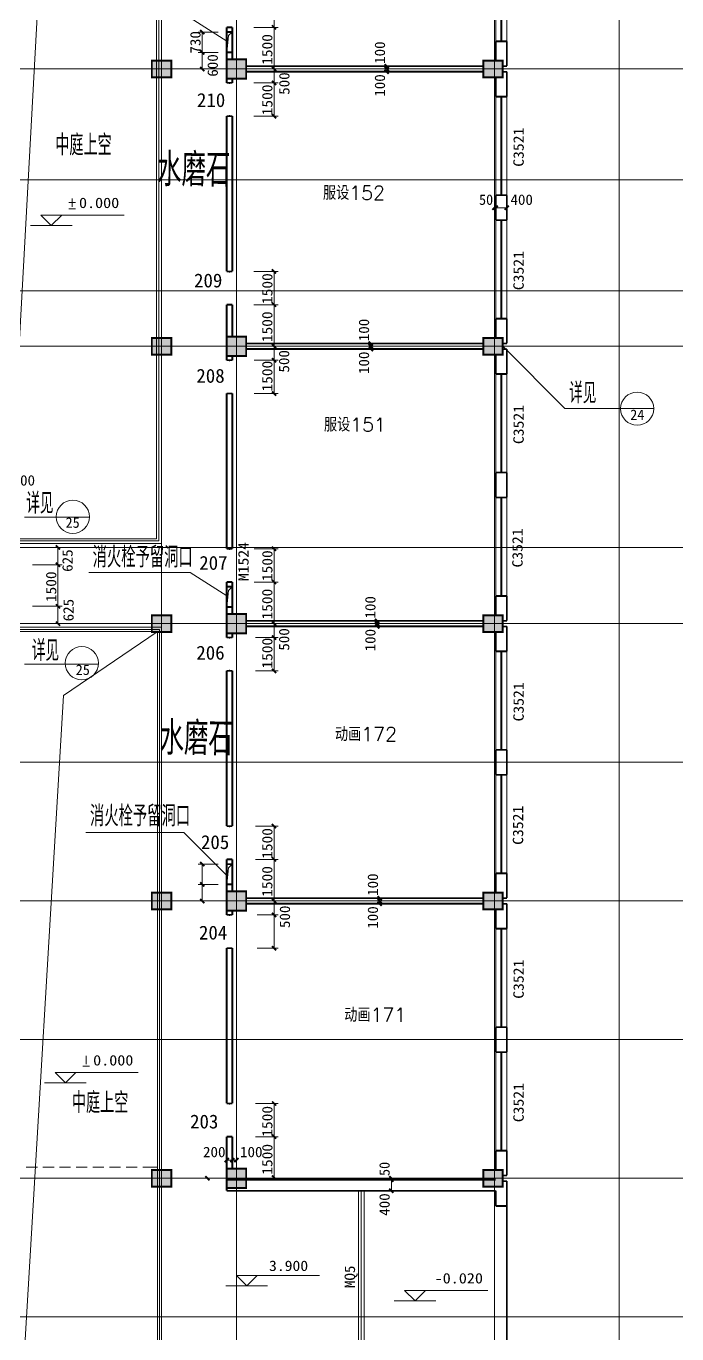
# Model space of a CAD drawing. Extents: x -307567 to 704339, y -10277 to 165507.
# Drawn here: x -40410 to -16951, y 39973 to 87125 of the extents above; entities that cross this region are included whole.
import ezdxf
from ezdxf.enums import TextEntityAlignment as Align

# ---------------------------------------------------------------- set-up
doc = ezdxf.new("R2010")
doc.units = 0
doc.header["$MEASUREMENT"] = 0
doc.layers.add('ziti', color=32, linetype='CONTINUOUS', lineweight=0)
doc.layers.add('我的', color=255, linetype='CONTINUOUS', lineweight=0)
doc.layers.add('中文', color=4, linetype='CONTINUOUS')
doc.styles.add('HZ', font='txt', dxfattribs={"width": 0.7, "height": 5, "bigfont": 'STF:宋体'})
doc.styles.get("Standard").update_dxf_attribs({"font": 'txt', "height": 3})

msp = doc.modelspace()

# ---------------------------------------------------------------- linework, layer by layer
at = {"layer": '我的', "color": 0}
for p, q in [((-32828.29012, 14141.83177), (-32828.29012, 99323.43291)), ((-23528.33662, 14141.83177), (-23528.33662, 99323.43291)), ((-19028.35912, 14141.83177), (-19028.35912, 99323.43291)), ((-35528.27662, 77880.27383), (-35528.27662, 95380.19396)), ((-35528.27662, 14141.83177), (-35528.27662, 94880.19036)), ((-35707.20639, 94580.19186), (-35707.20639, 68638.65744)), ((-35627.22632, 94580.19186), (-35627.22632, 68568.65657)), ((-41028.22471, 68798.43906), (-39807.17368, 91350.86841)), ((-23478.31246, 86580.23033), (-23478.31246, 90130.22021)), ((-23297.07557, 86580.23033), (-23297.07557, 90130.22021)), ((-23259.57576, 86580.23033), (-23259.57576, 90130.22021)), ((-23078.33887, 86580.23033), (-23078.33887, 90130.22021)), ((-31472.51077, 87080.22936), (-31472.51077, 88280.22336)), ((-33178.27616, 86581.7089), (-34498.42337, 87425.61948)), ((-34211.31543, 86910.23052), (-33486.2214, 86910.23052)), ((-34061.31618, 86180.23386), (-34061.31618, 86910.23052)), ((-33110.16127, 86781.54921), (-33178.23954, 86180.23386)), ((-32978.25275, 86910.23052), (-33110.16127, 86781.54921)), ((-33078.26446, 87117.72917), (-33078.26446, 87080.22936)), ((-32201.8162, 87080.22936), (-31322.51152, 87080.22936)), ((-31472.51077, 85580.23686), (-31472.51077, 87080.22936)), ((-34211.31543, 86180.23386), (-33486.2214, 86180.23386)), ((-34211.31543, 86180.23386), (-33486.2214, 86180.23386)), ((-34061.31618, 85580.23686), (-34061.31618, 86180.23386)), ((-5920.96616, 85580.23686), (-79811.30716, 85580.24144)), ((-5920.96616, 85580.23686), (-79811.30716, 85580.24144)), ((-34211.31543, 85580.23686), (-33486.2214, 85580.23686)), ((-32201.8162, 85580.23686), (-31322.51152, 85580.23686)), ((-32201.8162, 85580.23686), (-31322.51152, 85580.23686)), ((-31472.51077, 85080.23783), (-31472.51077, 85580.23686)), ((-27561.58061, 85680.23941), (-26206.05761, 85680.23941)), ((-27561.58061, 85580.23686), (-26206.05761, 85580.23686)), ((-27561.58061, 85480.23889), (-26206.05761, 85480.23889)), ((-27411.58136, 85580.23686), (-27411.58136, 85680.23941)), ((-27411.58136, 85480.23889), (-27411.58136, 85580.23686)), ((-19397.05845, 85580.23686), (-21051.51795, 85580.23686)), ((-33078.26446, 85042.73802), (-33078.26446, 85080.23783)), ((-32201.8162, 85080.23783), (-31322.51152, 85080.23783)), ((-31472.51077, 83880.24383), (-31472.51077, 85080.23783)), ((-23478.31246, 81030.25808), (-23478.31246, 84580.24339)), ((-23297.07557, 81030.25808), (-23297.07557, 84580.24339)), ((-23259.57576, 81030.25808), (-23259.57576, 84580.24339)), ((-23078.33887, 81030.25808), (-23078.33887, 84580.24339)), ((-33078.26446, 83917.74365), (-33078.26446, 83880.24383)), ((-32201.8162, 83880.24383), (-31322.51152, 83880.24383)), ((-5920.96616, 81580.25839), (-79811.30716, 81580.24465)), ((-5920.96616, 81580.25839), (-79811.30716, 81580.24465)), ((-32201.8162, 81580.25839), (-31322.51152, 81580.25839)), ((-38873.52357, 80761.36447), (-38633.51012, 80761.36447)), ((-38753.51684, 80611.36522), (-38753.51684, 80911.36372)), ((-23528.33662, 80726.10311), (-23528.33662, 80291.89813)), ((-23478.31246, 80726.10311), (-23478.31246, 80291.89813)), ((-23078.33887, 80726.10311), (-23078.33887, 80291.89813)), ((-39503.51309, 79936.36859), (-39878.51122, 80311.36672)), ((-39878.51122, 80311.36672), (-36878.52622, 80311.36672)), ((-39128.51497, 80311.36672), (-39503.51309, 79936.36859)), ((-38873.52357, 80536.36559), (-38633.51012, 80536.36559)), ((-23528.33662, 80576.10386), (-23478.31246, 80576.10386)), ((-23478.31246, 80576.10386), (-23078.33887, 80576.10386)), ((-40253.50934, 79936.36859), (-38753.51684, 79936.36859)), ((-23478.31246, 76580.28186), (-23478.31246, 80130.26258)), ((-23297.07557, 76580.28186), (-23297.07557, 80130.26258)), ((-23259.57576, 76580.28186), (-23259.57576, 80130.26258)), ((-23078.33887, 76580.28186), (-23078.33887, 80130.26258)), ((-33078.26446, 78242.77507), (-33078.26446, 78280.27489)), ((-33078.26446, 78242.77507), (-33078.26446, 78280.27489)), ((-32201.8162, 78280.27489), (-31322.51152, 78280.27489)), ((-31472.51077, 77080.28089), (-31472.51077, 78280.27489)), ((-5920.96616, 77580.27533), (-79811.30716, 77580.26618)), ((-5920.96616, 77580.27533), (-79811.30716, 77580.26618)), ((-40179.49848, 77580.27533), (-39112.07218, 77580.27533)), ((-33078.26446, 77117.7807), (-33078.26446, 77080.28089)), ((-32201.8162, 77080.28089), (-31322.51152, 77080.28089)), ((-31472.51077, 75580.28839), (-31472.51077, 77080.28089)), ((-5920.96616, 75580.28839), (-79811.30716, 75580.27465)), ((-5920.96616, 75580.28839), (-79811.30716, 75580.27465)), ((-40179.49848, 75580.28839), (-39112.07218, 75580.28839)), ((-32201.8162, 75580.28839), (-31322.51152, 75580.28839)), ((-32184.8241, 75580.28839), (-31322.51152, 75580.28839)), ((-31472.51077, 75080.28936), (-31472.51077, 75580.28839)), ((-28134.84435, 75680.28636), (-26491.88381, 75680.28636)), ((-28134.84435, 75580.28381), (-26491.88381, 75580.28381)), ((-28134.84435, 75480.28583), (-26491.88381, 75480.28583)), ((-27984.8451, 75580.28381), (-27984.8451, 75680.28636)), ((-27984.8451, 75480.28583), (-27984.8451, 75580.28381)), ((-23228.33812, 75580.28839), (-20983.25657, 73335.2343)), ((-33078.26446, 75042.78955), (-33078.26446, 75080.28936)), ((-32184.8241, 75080.28936), (-31322.51152, 75080.28936)), ((-31472.51077, 73880.29536), (-31472.51077, 75080.28936)), ((-23478.31246, 71030.30961), (-23478.31246, 74580.29033)), ((-23297.07557, 71030.30961), (-23297.07557, 74580.29033)), ((-23259.57576, 71030.30961), (-23259.57576, 74580.29033)), ((-23078.33887, 71030.30961), (-23078.33887, 74580.29033)), ((-32184.8241, 73880.29536), (-31322.51152, 73880.29536)), ((-20983.25657, 73335.2343), (-17787.42294, 73335.2343)), ((-23478.31246, 66580.33339), (-23478.31246, 70130.31411)), ((-23297.07557, 66580.33339), (-23297.07557, 70130.31411)), ((-23259.57576, 66580.33339), (-23259.57576, 70130.31411)), ((-23078.33887, 66580.33339), (-23078.33887, 70130.31411)), ((-40469.7192, 69416.71447), (-38127.55562, 69416.71447)), ((-35707.20639, 68638.65744), (-41028.22471, 68638.65744)), ((-35627.22632, 68568.65657), (-41028.22471, 68568.65657)), ((-41028.22471, 68470.54), (-35528.27662, 68470.54)), ((-5920.96616, 68330.32311), (-79811.30716, 68330.30938)), ((-5920.96616, 68330.32311), (-79811.30716, 68330.30938)), ((-40179.49848, 68330.32311), (-39112.07218, 68330.32311)), ((-39262.07143, 67705.32776), (-39262.07143, 68330.32311)), ((-33078.26446, 68242.82202), (-33078.26446, 68280.32183)), ((-32184.8241, 68280.32183), (-31322.51152, 68280.32183)), ((-31472.51077, 68280.32183), (-31472.51077, 68330.32311)), ((-31472.51077, 67080.32783), (-31472.51077, 68280.32183)), ((-40179.49848, 67705.32776), (-39112.07218, 67705.32776)), ((-39262.07143, 66205.33526), (-39262.07143, 67705.32776)), ((-37418.39168, 67425.71795), (-38148.39292, 67425.71795)), ((-34498.42337, 67425.71795), (-37418.39168, 67425.71795)), ((-34498.42337, 67425.71795), (-37418.39168, 67425.71795)), ((-33178.27616, 66581.80738), (-34498.42337, 67425.71795)), ((-34498.42337, 67425.71795), (-34498.42337, 67425.71795)), ((-33078.26446, 67117.82765), (-33078.26446, 67080.32783)), ((-32184.8241, 67080.32783), (-31322.51152, 67080.32783)), ((-31472.51077, 65580.33533), (-31472.51077, 67080.32783)), ((-33110.16127, 66781.64769), (-33178.23954, 66180.33233)), ((-32978.25275, 66910.32899), (-33110.16127, 66781.64769)), ((-40179.49848, 66205.33526), (-39112.07218, 66205.33526)), ((-39262.07143, 65580.33533), (-39262.07143, 66205.33526)), ((-5920.96616, 65580.33533), (-79811.30716, 65580.32618)), ((-5920.96616, 65580.33533), (-79811.30716, 65580.32618)), ((-5920.96616, 65580.33533), (-79811.30716, 65580.32618)), ((-5920.96616, 65580.33533), (-79811.30716, 65580.32618)), ((-45269.21913, 65580.33533), (-5416.98919, 65580.33533)), ((-40179.49848, 65580.33533), (-39112.07218, 65580.33533)), ((-32184.8241, 65580.33533), (-31322.51152, 65580.33533)), ((-32142.85654, 65580.33533), (-31322.51152, 65580.33533)), ((-31472.51077, 65080.34089), (-31472.51077, 65580.33533)), ((-27905.158, 65680.33789), (-26721.57017, 65680.33789)), ((-27905.158, 65580.33533), (-26721.57017, 65580.33533)), ((-27755.15875, 65580.33533), (-27755.15875, 65680.33789)), ((-27755.15875, 65480.33736), (-27755.15875, 65580.33533)), ((-41028.22471, 65448.99902), (-35528.27662, 65448.99902)), ((-41028.22471, 65373.14795), (-35608.25669, 65373.14795)), ((-35676.73779, 65298.99977), (-41028.22471, 65298.99977)), ((-39063.54947, 62994.76629), (-35685.60005, 65283.04678)), ((-35676.73779, 29880.51498), (-35676.73779, 65298.99977)), ((-35608.25669, 65373.14795), (-35608.25669, 29880.51498)), ((-35528.27662, 65280.33683), (-35528.27662, 29880.51498)), ((-33078.26446, 65042.84107), (-33078.26446, 65080.34089)), ((-32142.85654, 65080.34089), (-31322.51152, 65080.34089)), ((-31472.51077, 63880.34689), (-31472.51077, 65080.34089)), ((-27905.158, 65480.33736), (-26721.57017, 65480.33736)), ((-23478.31246, 61030.36114), (-23478.31246, 64580.34186)), ((-23297.07557, 61030.36114), (-23297.07557, 64580.34186)), ((-23259.57576, 61030.36114), (-23259.57576, 64580.34186)), ((-23078.33887, 61030.36114), (-23078.33887, 64580.34186)), ((-40469.68258, 64116.50598), (-37802.87462, 64116.50598)), ((-33078.26446, 63917.8467), (-33078.26446, 63880.34689)), ((-32142.85654, 63880.34689), (-31322.51152, 63880.34689)), ((-41028.22471, 29880.51498), (-39063.54947, 62994.76171)), ((-5920.96616, 60580.36339), (-79811.30716, 60580.34965)), ((-5920.96616, 60580.36339), (-79811.30716, 60580.34965)), ((-32142.85654, 60580.36339), (-31322.51152, 60580.36339)), ((-23478.31246, 56580.38491), (-23478.31246, 60130.36564)), ((-23297.07557, 56580.38491), (-23297.07557, 60130.36564)), ((-23259.57576, 56580.38491), (-23259.57576, 60130.36564)), ((-23078.33887, 56580.38491), (-23078.33887, 60130.36564)), ((-37646.7963, 58053.93711), (-38254.11748, 58055.50724)), ((-34726.82799, 58053.93711), (-37646.7963, 58053.93711)), ((-33178.27616, 56505.38529), (-34726.82799, 58053.93711)), ((-33078.26446, 58242.87355), (-33078.26446, 58280.37336)), ((-32142.85654, 58280.37336), (-31322.51152, 58280.37336)), ((-31472.51077, 57080.37936), (-31472.51077, 58280.37336)), ((-33078.26446, 57117.87917), (-33078.26446, 57080.37936)), ((-32142.85654, 57080.37936), (-31322.51152, 57080.37936)), ((-31472.51077, 55580.38686), (-31472.51077, 57080.37936)), ((-34211.31543, 56910.38509), (-33486.2214, 56910.38509)), ((-34061.31618, 56180.38386), (-34061.31618, 56910.38509)), ((-33110.16127, 56781.69921), (-33178.23954, 56180.38386)), ((-32978.25275, 56910.38509), (-33110.16127, 56781.69921)), ((-34211.31543, 56180.38386), (-33486.2214, 56180.38386)), ((-34211.31543, 56180.38386), (-33486.2214, 56180.38386)), ((-34061.31618, 55580.38686), (-34061.31618, 56180.38386)), ((-27815.29028, 55680.38941), (-26746.58225, 55680.38941)), ((-27665.29103, 55580.38686), (-27665.29103, 55680.38941)), ((-5920.96616, 55580.38686), (-79811.30716, 55580.39144)), ((-5920.96616, 55580.38686), (-79811.30716, 55580.39144)), ((-34211.31543, 55580.38686), (-33486.2214, 55580.38686)), ((-32142.85654, 55580.38686), (-31322.51152, 55580.38686)), ((-32075.95013, 55580.38686), (-31322.51152, 55580.38686)), ((-31472.51077, 55080.39241), (-31472.51077, 55580.38686)), ((-27815.29028, 55580.38686), (-26746.58225, 55580.38686)), ((-27815.29028, 55480.38889), (-26746.58225, 55480.38889)), ((-27665.29103, 55480.38889), (-27665.29103, 55580.38686)), ((-24211.38985, 55580.38686), (-23486.25919, 55580.38686)), ((-33078.26446, 55042.8926), (-33078.26446, 55080.39241)), ((-32075.95013, 55080.39241), (-31322.51152, 55080.39241)), ((-31472.51077, 53880.39841), (-31472.51077, 55080.39241)), ((-23478.31246, 51030.41037), (-23478.31246, 54580.39339)), ((-23297.07557, 51030.41037), (-23297.07557, 54580.39339)), ((-23259.57576, 51030.41037), (-23259.57576, 54580.39339)), ((-23078.33887, 51030.41037), (-23078.33887, 54580.39339)), ((-32075.95013, 53880.39841), (-31322.51152, 53880.39841)), ((-5920.96616, 50580.41262), (-79811.30716, 50580.41262)), ((-5920.96616, 50580.41262), (-79811.30716, 50580.41262)), ((-38243.90025, 49694.0401), (-38243.90025, 49994.04318)), ((-23478.31246, 46580.43415), (-23478.31246, 50130.41487)), ((-23297.07557, 46580.43415), (-23297.07557, 50130.41487)), ((-23259.57576, 46580.43415), (-23259.57576, 50130.41487)), ((-23078.33887, 46580.43415), (-23078.33887, 50130.41487)), ((-38363.87035, 49619.04048), (-38123.89353, 49619.04048)), ((-38993.8965, 49019.04576), (-39368.89463, 49394.04389)), ((-39368.89463, 49394.04389), (-36368.90963, 49394.04389)), ((-38618.89838, 49394.04389), (-38993.8965, 49019.04576)), ((-39743.89275, 49019.04576), (-38243.90025, 49019.04576)), ((-33078.26446, 48242.92507), (-33078.26446, 48280.42488)), ((-32140.84239, 48280.42488), (-31320.53399, 48280.42488)), ((-31472.51077, 45580.43838), (-31472.51077, 48280.42488)), ((-31470.53324, 45580.43838), (-31470.53324, 48280.42488)), ((-33178.27616, 46087.12759), (-33178.27616, 46815.32525)), ((-33078.26446, 47117.9307), (-33078.26446, 47080.43088)), ((-32978.28937, 46087.12759), (-32978.28937, 46815.32525)), ((-32828.29012, 46087.12759), (-32828.29012, 46815.32525)), ((-32140.84239, 47080.43088), (-31320.53399, 47080.43088)), ((-33178.27616, 46237.12684), (-32978.28937, 46237.12684)), ((-32978.28937, 46237.12684), (-32828.29012, 46237.12684)), ((-40403.54521, 45980.43715), (-40005.32943, 45980.43715)), ((-39803.54821, 45980.43715), (-39405.33243, 45980.43715)), ((-39203.55121, 45980.43715), (-38805.33543, 45980.43715)), ((-38603.55421, 45980.43715), (-38205.33843, 45980.43715)), ((-38003.55721, 45980.43715), (-37605.34143, 45980.43715)), ((-37403.56021, 45980.43715), (-37005.34443, 45980.43715)), ((-36803.56321, 45980.43715), (-36405.34743, 45980.43715)), ((-36203.56621, 45980.43715), (-35676.73779, 45980.43715)), ((-5920.96616, 45580.43838), (-79811.30716, 45580.43838)), ((-34027.69819, 45580.43838), (-30866.6178, 45580.43838)), ((-27394.00333, 45580.43838), (-24964.09604, 45580.43838)), ((-27394.00333, 45530.4394), (-24964.09604, 45530.4394)), ((-27244.00408, 45530.4394), (-27244.00408, 45580.43838)), ((-27244.00408, 45130.44063), (-27244.00408, 45530.4394)), ((-28428.28771, 45130.44063), (-28428.28771, 38580.47033)), ((-28337.06502, 38480.47236), (-28328.31262, 45130.44063)), ((-28228.30091, 45130.44063), (-28228.30091, 36030.48308)), ((-27394.00333, 45130.44063), (-24964.09604, 45130.44063)), ((-32457.21043, 41703.68699), (-32832.20856, 42078.68511)), ((-32832.20856, 42078.68511), (-29832.22356, 42078.68511)), ((-32082.21231, 42078.68511), (-32457.21043, 41703.68699)), ((-33207.20668, 41703.68699), (-31707.21418, 41703.68699)), ((-26390.37065, 41159.633), (-26765.36878, 41534.63113)), ((-26765.36878, 41534.63113), (-23765.38378, 41534.63113)), ((-26015.37253, 41534.63113), (-26390.37065, 41159.633)), ((-27140.3669, 41159.633), (-25640.3744, 41159.633)), ((-5920.96616, 40580.46186), (-79811.30716, 40580.46186))]:
    msp.add_line(p, q, dxfattribs=at)
at = {"layer": '我的', "color": 0, "const_width": 67.49966}
for points in [[(-34136.31581, 86985.23014), (-33986.31656, 86835.23089)], [(-33178.27616, 85930.23664), (-33178.27616, 87080.22936)], [(-32978.28937, 87080.22936), (-33178.27616, 87080.22936)], [(-32978.25275, 86910.23052), (-33178.23954, 86910.23052)], [(-32978.28937, 85930.23664), (-32978.28937, 87080.22936)], [(-31547.51039, 87155.22898), (-31397.51114, 87005.22973)], [(-34136.31581, 86255.23348), (-33986.31656, 86105.23423)], [(-34136.31581, 86255.23348), (-33986.31656, 86105.23423)], [(-23478.31246, 85880.23536), (-23478.31246, 86580.23033)], [(-23078.33887, 86580.23033), (-23478.31246, 86580.23033)], [(-23078.33887, 85682.27187), (-23078.33887, 86580.23033)], [(-35878.26266, 85880.23536), (-35878.26266, 85280.23836), (-35178.25396, 85280.23836), (-35178.25396, 85880.23536), (-35878.26266, 85880.23536), (-35878.26266, 85280.23836)], [(-33178.27616, 85930.23664), (-33178.27616, 85230.23708), (-32478.26746, 85230.23708), (-32478.26746, 85930.23664), (-33178.27616, 85930.23664), (-33178.27616, 85230.23708)], [(-32978.25275, 86180.23386), (-33178.23954, 86180.23386)], [(-23928.31021, 85880.23536), (-23928.31021, 85280.23836), (-23228.33812, 85280.23836), (-23228.33812, 85880.23536), (-23928.31021, 85880.23536), (-23928.31021, 85280.23836)], [(-34136.31581, 85655.23648), (-33986.31656, 85505.23723)], [(-32478.26746, 85680.23941), (-23928.31021, 85680.23941)], [(-32478.26746, 85480.23889), (-23928.31021, 85480.23889)], [(-31547.51039, 85655.23648), (-31397.51114, 85505.23723)], [(-31547.51039, 85655.23648), (-31397.51114, 85505.23723)], [(-27486.58099, 85755.23904), (-27336.58174, 85605.23979)], [(-27486.58099, 85655.23648), (-27336.58174, 85505.23723)], [(-27486.58099, 85555.23851), (-27336.58174, 85405.23926)], [(-23228.33812, 85682.27187), (-23078.33887, 85682.27187)], [(-23228.33812, 85477.93177), (-23078.33887, 85477.93177)], [(-23078.33887, 85477.93177), (-23078.33887, 84580.24339)], [(-33178.27616, 85230.23708), (-33178.27616, 85080.23783)], [(-32978.28937, 85080.23783), (-33178.27616, 85080.23783)], [(-32978.28937, 85230.23708), (-32978.28937, 85080.23783)], [(-31547.51039, 85155.23746), (-31397.51114, 85005.23821)], [(-23478.31246, 85280.23836), (-23478.31246, 84580.24339)], [(-23078.33887, 84580.24339), (-23478.31246, 84580.24339)], [(-31547.51039, 83955.24346), (-31397.51114, 83805.24421)], [(-32978.28937, 83880.24383), (-33178.27616, 83880.24383)], [(-33178.27616, 83880.24383), (-33178.27616, 78280.27489)], [(-32978.28937, 83880.24383), (-32978.28937, 78280.27489)], [(-23603.33625, 80501.10424), (-23453.337, 80651.10349)], [(-23553.31208, 80501.10424), (-23403.31283, 80651.10349)], [(-23478.31246, 80130.26258), (-23478.31246, 81030.25808)], [(-23078.33887, 81030.25808), (-23478.31246, 81030.25808)], [(-23153.3385, 80501.10424), (-23003.33925, 80651.10349)], [(-23078.33887, 80130.26258), (-23078.33887, 81030.25808)], [(-23078.33887, 80130.26258), (-23478.31246, 80130.26258)], [(-32978.28937, 78280.27489), (-33178.27616, 78280.27489)], [(-31547.51039, 78355.27451), (-31397.51114, 78205.27526)], [(-33178.27616, 75930.28358), (-33178.27616, 77080.28089)], [(-32978.28937, 77080.28089), (-33178.27616, 77080.28089)], [(-32978.28937, 75930.28358), (-32978.28937, 77080.28089)], [(-31547.51039, 77155.28051), (-31397.51114, 77005.28126)], [(-23478.31246, 75880.28689), (-23478.31246, 76580.28186)], [(-23078.33887, 76580.28186), (-23478.31246, 76580.28186)], [(-23078.33887, 75682.3234), (-23078.33887, 76580.28186)], [(-33178.27616, 75930.28358), (-33178.27616, 75230.28861), (-32478.26746, 75230.28861), (-32478.26746, 75930.28358), (-33178.27616, 75930.28358), (-33178.27616, 75230.28861)], [(-35878.26266, 75880.28689), (-35878.26266, 75280.28989), (-35178.25396, 75280.28989), (-35178.25396, 75880.28689), (-35878.26266, 75880.28689), (-35878.26266, 75280.28989)], [(-32478.26746, 75680.28636), (-23928.31021, 75680.28636)], [(-32478.26746, 75480.28583), (-23928.31021, 75480.28583)], [(-31547.51039, 75655.28801), (-31397.51114, 75505.28876)], [(-31547.51039, 75655.28801), (-31397.51114, 75505.28876)], [(-28059.84473, 75755.28598), (-27909.84548, 75605.28673)], [(-28059.84473, 75655.28343), (-27909.84548, 75505.28418)], [(-28059.84473, 75555.28546), (-27909.84548, 75405.28621)], [(-23928.31021, 75880.28689), (-23928.31021, 75280.28989), (-23228.33812, 75280.28989), (-23228.33812, 75880.28689), (-23928.31021, 75880.28689), (-23928.31021, 75280.28989)], [(-23228.33812, 75682.3234), (-23078.33887, 75682.3234)], [(-23228.33812, 75477.98329), (-23078.33887, 75477.98329)], [(-23078.33887, 75477.98329), (-23078.33887, 74580.29033)], [(-33178.27616, 75230.28861), (-33178.27616, 75080.28936)], [(-32978.28937, 75080.28936), (-33178.27616, 75080.28936)], [(-32978.28937, 75230.28861), (-32978.28937, 75080.28936)], [(-31547.51039, 75155.28898), (-31397.51114, 75005.28973)], [(-23478.31246, 75280.28989), (-23478.31246, 74580.29033)], [(-23078.33887, 74580.29033), (-23478.31246, 74580.29033)], [(-32978.28937, 73880.29536), (-33178.27616, 73880.29536)], [(-33178.27616, 73880.29536), (-33178.27616, 68280.32183)], [(-32978.28937, 73880.29536), (-32978.28937, 68280.32183)], [(-31547.51039, 73955.29498), (-31397.51114, 73805.29573)], [(-23478.31246, 70130.31411), (-23478.31246, 71030.30961)], [(-23078.33887, 71030.30961), (-23478.31246, 71030.30961)], [(-23078.33887, 70130.31411), (-23078.33887, 71030.30961)], [(-23078.33887, 70130.31411), (-23478.31246, 70130.31411)], [(-39337.07105, 68405.32273), (-39187.0718, 68255.32348)], [(-31547.51039, 68355.32146), (-31397.51114, 68205.32221)], [(-32978.28937, 68280.32183), (-33178.27616, 68280.32183)], [(-39337.07105, 67780.32739), (-39187.0718, 67630.32814)], [(-33178.27616, 65930.33511), (-33178.27616, 67080.32783)], [(-32978.28937, 67080.32783), (-33178.27616, 67080.32783)], [(-32978.28937, 65930.33511), (-32978.28937, 67080.32783)], [(-31547.51039, 67155.32746), (-31397.51114, 67005.32821)], [(-32978.25275, 66910.32899), (-33178.23954, 66910.32899)], [(-23478.31246, 65880.33383), (-23478.31246, 66580.33339)], [(-23078.33887, 66580.33339), (-23478.31246, 66580.33339)], [(-23078.33887, 65682.37035), (-23078.33887, 66580.33339)], [(-39337.07105, 66280.33489), (-39187.0718, 66130.33564)], [(-32978.25275, 66180.33233), (-33178.23954, 66180.33233)], [(-39337.07105, 65655.33496), (-39187.0718, 65505.33571)], [(-35878.26266, 65880.33383), (-35878.26266, 65280.33683), (-35178.25396, 65280.33683), (-35178.25396, 65880.33383), (-35878.26266, 65880.33383), (-35878.26266, 65280.33683)], [(-33178.27616, 65930.33511), (-33178.27616, 65230.34014), (-32478.26746, 65230.34014), (-32478.26746, 65930.33511), (-33178.27616, 65930.33511), (-33178.27616, 65230.34014)], [(-32478.26746, 65680.33789), (-23928.31021, 65680.33789)], [(-31547.51039, 65655.33496), (-31397.51114, 65505.33571)], [(-31547.51039, 65655.33496), (-31397.51114, 65505.33571)], [(-27830.15837, 65755.33751), (-27680.15912, 65605.33826)], [(-27830.15837, 65655.33496), (-27680.15912, 65505.33571)], [(-27830.15837, 65555.33698), (-27680.15912, 65405.33773)], [(-23928.31021, 65880.33383), (-23928.31021, 65280.33683), (-23228.33812, 65280.33683), (-23228.33812, 65880.33383), (-23928.31021, 65880.33383), (-23928.31021, 65280.33683)], [(-23228.33812, 65682.37035), (-23078.33887, 65682.37035)], [(-33178.27616, 65230.34014), (-33178.27616, 65080.34089)], [(-32978.28937, 65080.34089), (-33178.27616, 65080.34089)], [(-32978.28937, 65230.34014), (-32978.28937, 65080.34089)], [(-32478.26746, 65480.33736), (-23928.31021, 65480.33736)], [(-31547.51039, 65155.34051), (-31397.51114, 65005.34126)], [(-23478.31246, 65280.33683), (-23478.31246, 64580.34186)], [(-23228.33812, 65478.03024), (-23078.33887, 65478.03024)], [(-23078.33887, 65478.03024), (-23078.33887, 64580.34186)], [(-23078.33887, 64580.34186), (-23478.31246, 64580.34186)], [(-32978.28937, 63880.34689), (-33178.27616, 63880.34689)], [(-33178.27616, 63880.34689), (-33178.27616, 58280.37336)], [(-32978.28937, 63880.34689), (-32978.28937, 58280.37336)], [(-31547.51039, 63955.34651), (-31397.51114, 63805.34726)], [(-23478.31246, 60580.36339), (-23478.31246, 61030.36114)], [(-23078.33887, 61030.36114), (-23478.31246, 61030.36114)], [(-23078.33887, 60580.36339), (-23078.33887, 61030.36114)], [(-23478.31246, 60580.36339), (-23478.31246, 60130.36564)], [(-23078.33887, 60580.36339), (-23078.33887, 60130.36564)], [(-23078.33887, 60130.36564), (-23478.31246, 60130.36564)], [(-32978.28937, 58280.37336), (-33178.27616, 58280.37336)], [(-31547.51039, 58355.37298), (-31397.51114, 58205.37373)], [(-33178.27616, 55930.38664), (-33178.27616, 57080.37936)], [(-32978.28937, 57080.37936), (-33178.27616, 57080.37936)], [(-32978.28937, 55930.38664), (-32978.28937, 57080.37936)], [(-31547.51039, 57155.37898), (-31397.51114, 57005.37973)], [(-34136.31581, 56985.38472), (-33986.31656, 56835.38547)], [(-32978.25275, 56910.38509), (-33178.23954, 56910.38509)], [(-23478.31246, 55880.38536), (-23478.31246, 56580.38491)], [(-23078.33887, 56580.38491), (-23478.31246, 56580.38491)], [(-23078.33887, 55682.42187), (-23078.33887, 56580.38491)], [(-34136.31581, 56255.38348), (-33986.31656, 56105.38423)], [(-32978.25275, 56180.38386), (-33178.23954, 56180.38386)], [(-35878.26266, 55880.38536), (-35878.26266, 55280.38836), (-35178.25396, 55280.38836), (-35178.25396, 55880.38536), (-35878.26266, 55880.38536), (-35878.26266, 55280.38836)], [(-34136.31581, 55655.38648), (-33986.31656, 55505.38723)], [(-33178.27616, 55930.38664), (-33178.27616, 55230.39166), (-32478.26746, 55230.39166), (-32478.26746, 55930.38664), (-33178.27616, 55930.38664), (-33178.27616, 55230.39166)], [(-32478.26746, 55680.38941), (-23928.31021, 55680.38941)], [(-31547.51039, 55655.38648), (-31397.51114, 55505.38723)], [(-31547.51039, 55655.38648), (-31397.51114, 55505.38723)], [(-27740.29066, 55755.38904), (-27590.29141, 55605.38979)], [(-27740.29066, 55655.38648), (-27590.29141, 55505.38723)], [(-23928.31021, 55880.38536), (-23928.31021, 55280.38836), (-23228.33812, 55280.38836), (-23228.33812, 55880.38536), (-23928.31021, 55880.38536), (-23928.31021, 55280.38836)], [(-23228.33812, 55682.42187), (-23078.33887, 55682.42187)], [(-33178.27616, 55230.39166), (-33178.27616, 55080.39241)], [(-32978.28937, 55230.39166), (-32978.28937, 55080.39241)], [(-32478.26746, 55480.38889), (-23928.31021, 55480.38889)], [(-31547.51039, 55155.39204), (-31397.51114, 55005.39279)], [(-27740.29066, 55555.38851), (-27590.29141, 55405.38926)], [(-23478.31246, 55280.38836), (-23478.31246, 54580.39339)], [(-23228.33812, 55478.08635), (-23078.33887, 55478.08635)], [(-23078.33887, 55478.08635), (-23078.33887, 54580.39339)], [(-32978.28937, 55080.39241), (-33178.27616, 55080.39241)], [(-23078.33887, 54580.39339), (-23478.31246, 54580.39339)], [(-32978.28937, 53880.39841), (-33178.27616, 53880.39841)], [(-33178.27616, 53880.39841), (-33178.27616, 48280.42488)], [(-32978.28937, 53880.39841), (-32978.28937, 48280.42488)], [(-31547.51039, 53955.39804), (-31397.51114, 53805.39879)], [(-23478.31246, 50130.41487), (-23478.31246, 51030.41037)], [(-23078.33887, 51030.41037), (-23478.31246, 51030.41037)], [(-23078.33887, 50580.41262), (-23078.33887, 51030.41037)], [(-23478.31246, 50480.41465), (-23478.31246, 50130.41487)], [(-23078.33887, 50580.41262), (-23078.33887, 50130.41487)], [(-23078.33887, 50130.41487), (-23478.31246, 50130.41487)], [(-32978.28937, 48280.42488), (-33178.27616, 48280.42488)], [(-31545.53286, 48355.42451), (-31395.53361, 48205.42526)], [(-31545.53286, 47155.43051), (-31395.53361, 47005.43126)], [(-32978.28937, 47080.43088), (-33178.27616, 47080.43088)], [(-33178.27616, 45130.44063), (-33178.27616, 47080.43088)], [(-32978.28937, 45930.43587), (-32978.28937, 47080.43088)], [(-33253.27579, 46162.12722), (-33103.27654, 46312.12647)], [(-33053.289, 46162.12722), (-32903.28975, 46312.12647)], [(-32903.28975, 46162.12722), (-32753.2905, 46312.12647)], [(-23478.31246, 45880.43688), (-23478.31246, 46580.43415)], [(-23078.33887, 46580.43415), (-23478.31246, 46580.43415)], [(-23078.33887, 45682.4734), (-23078.33887, 46580.43415)], [(-35878.26266, 45880.43688), (-35878.26266, 45280.43988), (-35178.25396, 45280.43988), (-35178.25396, 45880.43688), (-35878.26266, 45880.43688), (-35878.26266, 45280.43988)], [(-33178.27616, 45930.43587), (-33178.27616, 45230.4409), (-32478.26746, 45230.4409), (-32478.26746, 45930.43587), (-33178.27616, 45930.43587), (-33178.27616, 45230.4409)], [(-23928.31021, 45880.43688), (-23928.31021, 45280.43988), (-23228.33812, 45280.43988), (-23228.33812, 45880.43688), (-23928.31021, 45880.43688), (-23928.31021, 45280.43988)], [(-33952.69856, 45655.43801), (-33802.69931, 45505.43876)], [(-33178.27616, 45530.4394), (-23478.31246, 45530.4394)], [(-31545.53286, 45685.4374), (-31395.53361, 45535.43815)], [(-28228.30091, 45530.4394), (-23928.31021, 45530.4394)], [(-27319.0037, 45655.43801), (-27169.00445, 45505.43876)], [(-27319.0037, 45605.43902), (-27169.00445, 45455.43977)], [(-23228.33812, 45682.4734), (-23078.33887, 45682.4734)], [(-23228.33812, 45478.13558), (-23078.33887, 45478.13558)], [(-23078.33887, 44580.44262), (-23078.33887, 45478.13558)], [(-33178.27616, 45130.44063), (-23478.31246, 45130.44063)], [(-28428.28771, 45130.44063), (-28428.28771, 45130.44063)], [(-27319.0037, 45205.44026), (-27169.00445, 45055.44101)], [(-23478.31246, 44580.44262), (-23478.31246, 45130.44063)], [(-23478.31246, 44580.44262), (-23078.33887, 44580.44262)], [(-23078.33887, 44580.44262), (-23078.33887, 36670.48156)]]:
    msp.add_lwpolyline(points, dxfattribs=at)
at = {"layer": '我的', "color": 0}
for centre in [(-18381.48736, 73332.17646), (-18381.48736, 73332.17646), (-38727.25965, 69434.3337), (-38727.25965, 69434.3337), (-38401.88286, 64150.76484), (-38401.88286, 64150.76484)]:
    msp.add_circle(centre, 599.997, dxfattribs=at)
for points in [[(-35878.26266, 85880.23536), (-35178.25396, 85880.23536), (-35878.26266, 85280.23836), (-35178.25396, 85280.23836)], [(-33178.27616, 85930.23664), (-32478.26746, 85930.23664), (-33178.27616, 85230.23708), (-32478.26746, 85230.23708)], [(-23928.31021, 85880.23536), (-23228.33812, 85880.23536), (-23928.31021, 85280.23836), (-23228.33812, 85280.23836)], [(-33178.27616, 75930.28358), (-32478.26746, 75930.28358), (-33178.27616, 75230.28861), (-32478.26746, 75230.28861)], [(-35878.26266, 75880.28689), (-35178.25396, 75880.28689), (-35878.26266, 75280.28989), (-35178.25396, 75280.28989)], [(-23928.31021, 75880.28689), (-23228.33812, 75880.28689), (-23928.31021, 75280.28989), (-23228.33812, 75280.28989)], [(-35878.26266, 65880.33383), (-35178.25396, 65880.33383), (-35878.26266, 65280.33683), (-35178.25396, 65280.33683)], [(-33178.27616, 65930.33511), (-32478.26746, 65930.33511), (-33178.27616, 65230.34014), (-32478.26746, 65230.34014)], [(-23928.31021, 65880.33383), (-23228.33812, 65880.33383), (-23928.31021, 65280.33683), (-23228.33812, 65280.33683)], [(-35878.26266, 55880.38536), (-35178.25396, 55880.38536), (-35878.26266, 55280.38836), (-35178.25396, 55280.38836)], [(-33178.27616, 55930.38664), (-32478.26746, 55930.38664), (-33178.27616, 55230.39166), (-32478.26746, 55230.39166)], [(-23928.31021, 55880.38536), (-23228.33812, 55880.38536), (-23928.31021, 55280.38836), (-23228.33812, 55280.38836)], [(-35878.26266, 45880.43688), (-35178.25396, 45880.43688), (-35878.26266, 45280.43988), (-35178.25396, 45280.43988)], [(-33178.27616, 45930.43587), (-32478.26746, 45930.43587), (-33178.27616, 45230.4409), (-32478.26746, 45230.4409)], [(-23928.31021, 45880.43688), (-23228.33812, 45880.43688), (-23928.31021, 45280.43988), (-23228.33812, 45280.43988)]]:
    msp.add_solid(points, dxfattribs=at)

# ---------------------------------------------------------------- texts
at = {"layer": 'ziti', "color": 0, "style": 'HZ'}
for s, width, p, p2 in [('中庭上空', 0.476807, (-39359.55629, 82465.21185), (-37325.19146, 82465.21185)), ('详见', 0.461426, (-20834.90526, 73521.53861), (-19850.53519, 73521.53861)), ('详见', 0.461426, (-40407.61013, 69550.54101), (-39423.24006, 69550.54101)), ('消火栓予留洞口', 0.483398, (-38013.70121, 67605.35725), (-34404.34425, 67605.35725)), ('消火栓予留洞口', 0.483398, (-38013.70121, 67605.35725), (-34404.34425, 67605.35725)), ('消火栓予留洞口', 0.483398, (-38013.70121, 67605.35725), (-34404.34425, 67605.35725)), ('详见', 0.461426, (-40204.98664, 64237.49689), (-39220.61656, 64237.49689)), ('消火栓予留洞口', 0.483398, (-38108.87895, 58271.64843), (-34499.522, 58271.64843)), ('中庭上空', 0.476807, (-38760.6213, 47932.06161), (-36726.25647, 47932.06161))]:
    msp.add_text(s, height=749.99625, dxfattribs=dict(at, width=width)).set_placement(p, p2, align=Align.FIT)
at = {"layer": '中文', "color": 0, "style": 'HZ'}
for s, width, p, p2 in [('中庭上空', 0.476807, (-39359.624, 82464.91856), (-37325.249, 82464.91856)), ('消火栓予留洞口', 0.483398, (-38013.76218, 67604.98966), (-34404.38718, 67604.98966)), ('消火栓予留洞口', 0.483398, (-38013.76218, 67604.98966), (-34404.38718, 67604.98966)), ('消火栓予留洞口', 0.483398, (-38013.76218, 67604.98966), (-34404.38718, 67604.98966)), ('消火栓予留洞口', 0.483398, (-38108.9404, 58271.23417), (-34499.5654, 58271.23417)), ('中庭上空', 0.476807, (-38760.68601, 47931.59565), (-36726.31101, 47931.59565))]:
    msp.add_text(s, height=750, dxfattribs=dict(at, width=width)).set_placement(p, p2, align=Align.FIT)
at = {"layer": '中文', "color": 0, "style": 'HZ', "width": 0.513748}
for p, p2 in [((-35686.01811, 81358.20021), (-33055.74097, 81334.09753)), ((-35599.9771, 60855.06727), (-32969.69996, 60830.96459))]:
    msp.add_text('水磨石', height=1200, rotation=359.474981778, dxfattribs=at).set_placement(p, p2, align=Align.FIT)
at = {"layer": '中文', "char_height": 500, "attachment_point": 1}
for s, insert, width in [('{\\fFangSong_GB2312|b1|i0|c134|p49;\\C1;210}', (-34252.56628, 84710.1714), 6011.5625187), ('{\\Ftxt,stf:宋体|c134;\\C0;服设152}', (-29709.67015, 81362.2752), 5665.5115268), ('{\\fFangSong_GB2312|b1|i0|c134|p49;\\C1;209}', (-34357.58683, 78204.02382), 6011.5625187), ('{\\fFangSong_GB2312|b1|i0|c134|p49;\\C1;208}', (-34273.76732, 74768.24373), 6011.5625187), ('{\\Ftxt,stf:宋体|c134;\\C0;服设151}', (-29673.69125, 73006.58633), 5665.5115268), ('{\\fFangSong_GB2312|b1|i0|c134|p49;\\C1;207}', (-34169.53981, 68022.76083), 6011.5625187), ('{\\fFangSong_GB2312|b1|i0|c134|p49;\\C1;206}', (-34274.60644, 64783.21203), 6011.5625187), ('{\\Ftxt,stf:宋体|c134;\\C0;动画172}', (-29276.57572, 61844.04413), 5665.5115268), ('{\\fFangSong_GB2312|b1|i0|c134|p49;\\C1;205}', (-34107.25601, 57953.15845), 6011.5625187), ('{\\fFangSong_GB2312|b1|i0|c134|p49;\\C1;204}', (-34179.35942, 54690.66474), 6011.5625187), ('{\\Ftxt,stf:宋体|c134;\\C0;动画171}', (-28943.17424, 51722.32146), 5665.5115268), ('{\\fFangSong_GB2312|b1|i0|c134|p49;\\C1;203}', (-34500.53497, 47878.622), 6011.5625187)]:
    msp.add_mtext(s, dxfattribs=dict(at, insert=insert, width=width))
at = {"layer": '我的', "color": 0}
for s, width, p, p2 in [('730', 0.863999, (-34121.33786, 86136.23384), (-34121.33786, 86946.22887)), ('1500', 0.986666, (-31532.53244, 85730.23611), (-31532.53244, 86840.22964)), ('100', 1.079999, (-27471.56642, 85764.23863), (-27471.56642, 86574.23366)), ('600', 0.925718, (-33499.07534, 85302.49014), (-33499.07534, 86112.48975)), ('500', 0.925713, (-30917.33776, 84649.05865), (-30917.33776, 85459.05369)), ('100', 1.079999, (-27471.56642, 84580.24339), (-27471.56642, 85390.23842)), ('1500', 0.986666, (-31530.51829, 83910.24552), (-31530.51829, 85020.23905)), ('C3521', 0.867692, (-22470.83458, 82055.25448), (-22470.83458, 83465.24652)), ('C3521', 0.867692, (-22470.83458, 77605.27826), (-22470.83458, 79015.2703)), ('1500', 0.986666, (-31530.51829, 77105.27923), (-31530.51829, 78215.27277)), ('1500', 0.986666, (-31532.53244, 75730.28764), (-31532.53244, 76840.28117)), ('100', 1.079999, (-28044.83015, 75764.28557), (-28044.83015, 76574.28061)), ('1500', 0.986666, (-31530.51829, 73950.29623), (-31530.51829, 75060.28976)), ('500', 0.925713, (-30926.30988, 74634.29244), (-30926.30988, 75444.28748)), ('100', 1.079999, (-28044.83015, 74580.29033), (-28044.83015, 75390.28537)), ('C3521', 0.867692, (-22470.83458, 72055.30601), (-22470.83458, 73465.29804)), ('C3521', 0.867692, (-22510.82462, 67605.32521), (-22510.82462, 69015.31724)), ('M1524', 0.867695, (-32390.88149, 67113.60579), (-32390.88149, 68523.6024)), ('625', 0.809999, (-38733.15562, 67449.32928), (-38733.15562, 68259.32432)), ('1500', 0.986666, (-31530.51829, 67115.32827), (-31530.51829, 68225.3218)), ('1500', 0.986666, (-39322.05648, 66355.33451), (-39322.05648, 67465.32804)), ('1500', 0.986666, (-31532.53244, 65730.33458), (-31532.53244, 66840.32812)), ('100', 1.079999, (-27815.1438, 65764.3371), (-27815.1438, 66574.33213)), ('625', 0.809999, (-38698.51223, 65662.83767), (-38698.51223, 66472.8327)), ('500', 0.925713, (-30924.4056, 64606.22827), (-30924.4056, 65416.2233)), ('100', 1.079999, (-27815.1438, 64580.34186), (-27815.1438, 65390.33689)), ('1500', 0.986666, (-31530.51829, 63960.34526), (-31530.51829, 65070.3388)), ('C3521', 0.867692, (-22470.83458, 62055.35296), (-22470.83458, 63465.34499)), ('C3521', 0.867692, (-22490.8296, 57605.37673), (-22490.8296, 59015.36877)), ('1500', 0.986662, (-31530.51829, 57100.38353), (-31530.51829, 58210.37249)), ('1500', 0.98667, (-31532.53244, 55730.38611), (-31532.53244, 56840.38422)), ('100', 1.079999, (-27725.31271, 55764.38862), (-27725.31271, 56574.38366)), ('500', 0.925713, (-30897.01316, 54604.39381), (-30897.01316, 55414.38885)), ('100', 1.079999, (-27725.31271, 54580.39339), (-27725.31271, 55390.38842)), ('C3521', 0.867695, (-22470.83458, 52055.40448), (-22470.83458, 53465.4011)), ('C3521', 0.867692, (-22470.83458, 47605.42826), (-22470.83458, 49015.42029)), ('1500', 0.986666, (-31530.51829, 47080.43088), (-31530.51829, 48190.42442)), ('1500', 0.986666, (-31530.51829, 45710.43804), (-31530.51829, 46820.43157)), ('50', 0.906665, (-27303.98913, 45664.4376), (-27303.98913, 46174.43413)), ('400', 0.925713, (-27303.98913, 44230.44513), (-27303.98913, 45040.44017)), ('MQ5', 0.809999, (-28552.98191, 41624.71857), (-28552.98191, 42434.7136))]:
    msp.add_text(s, height=374.998125, rotation=90, dxfattribs=dict(at, width=width)).set_placement(p, p2, align=Align.FIT)
for s, width, p, p2 in [('   0.000 ', 0.907834, (-39374.53425, 80566.3627), (-36764.52532, 80566.3627)), ('50', 0.906706, (-24083.32652, 80681.10059), (-23573.3071, 80681.10059)), ('400', 0.925698, (-22949.3234, 80681.10059), (-22139.3421, 80681.10059)), ('24', 0.816035, (-18631.31521, 72924.78256), (-18121.29578, 72924.78256)), ('200', 0.925739, (-40899.24586, 70559.81788), (-40089.22794, 70559.81788)), ('25', 0.816035, (-38989.09916, 69036.21405), (-38479.07974, 69036.21405)), ('25', 0.816035, (-38623.10978, 63729.46416), (-38113.09036, 63729.46416)), ('   0.000 ', 0.907821, (-38864.88103, 49649.03987), (-36254.90873, 49649.03987)), ('200', 0.925698, (-34033.26456, 46342.12586), (-33223.28326, 46342.12586)), ('100', 1.07998, (-32699.27465, 46342.12586), (-31889.29335, 46342.12586)), ('3.900', 1.025444, (-31653.38144, 42239.36165), (-30243.40314, 42239.36165)), ('  -0.020 ', 0.888506, (-26261.35518, 41789.63169), (-23651.38288, 41789.63169))]:
    msp.add_text(s, height=374.998125, dxfattribs=dict(at, width=width)).set_placement(p, p2, align=Align.FIT)

doc.saveas('drawing.dxf')
